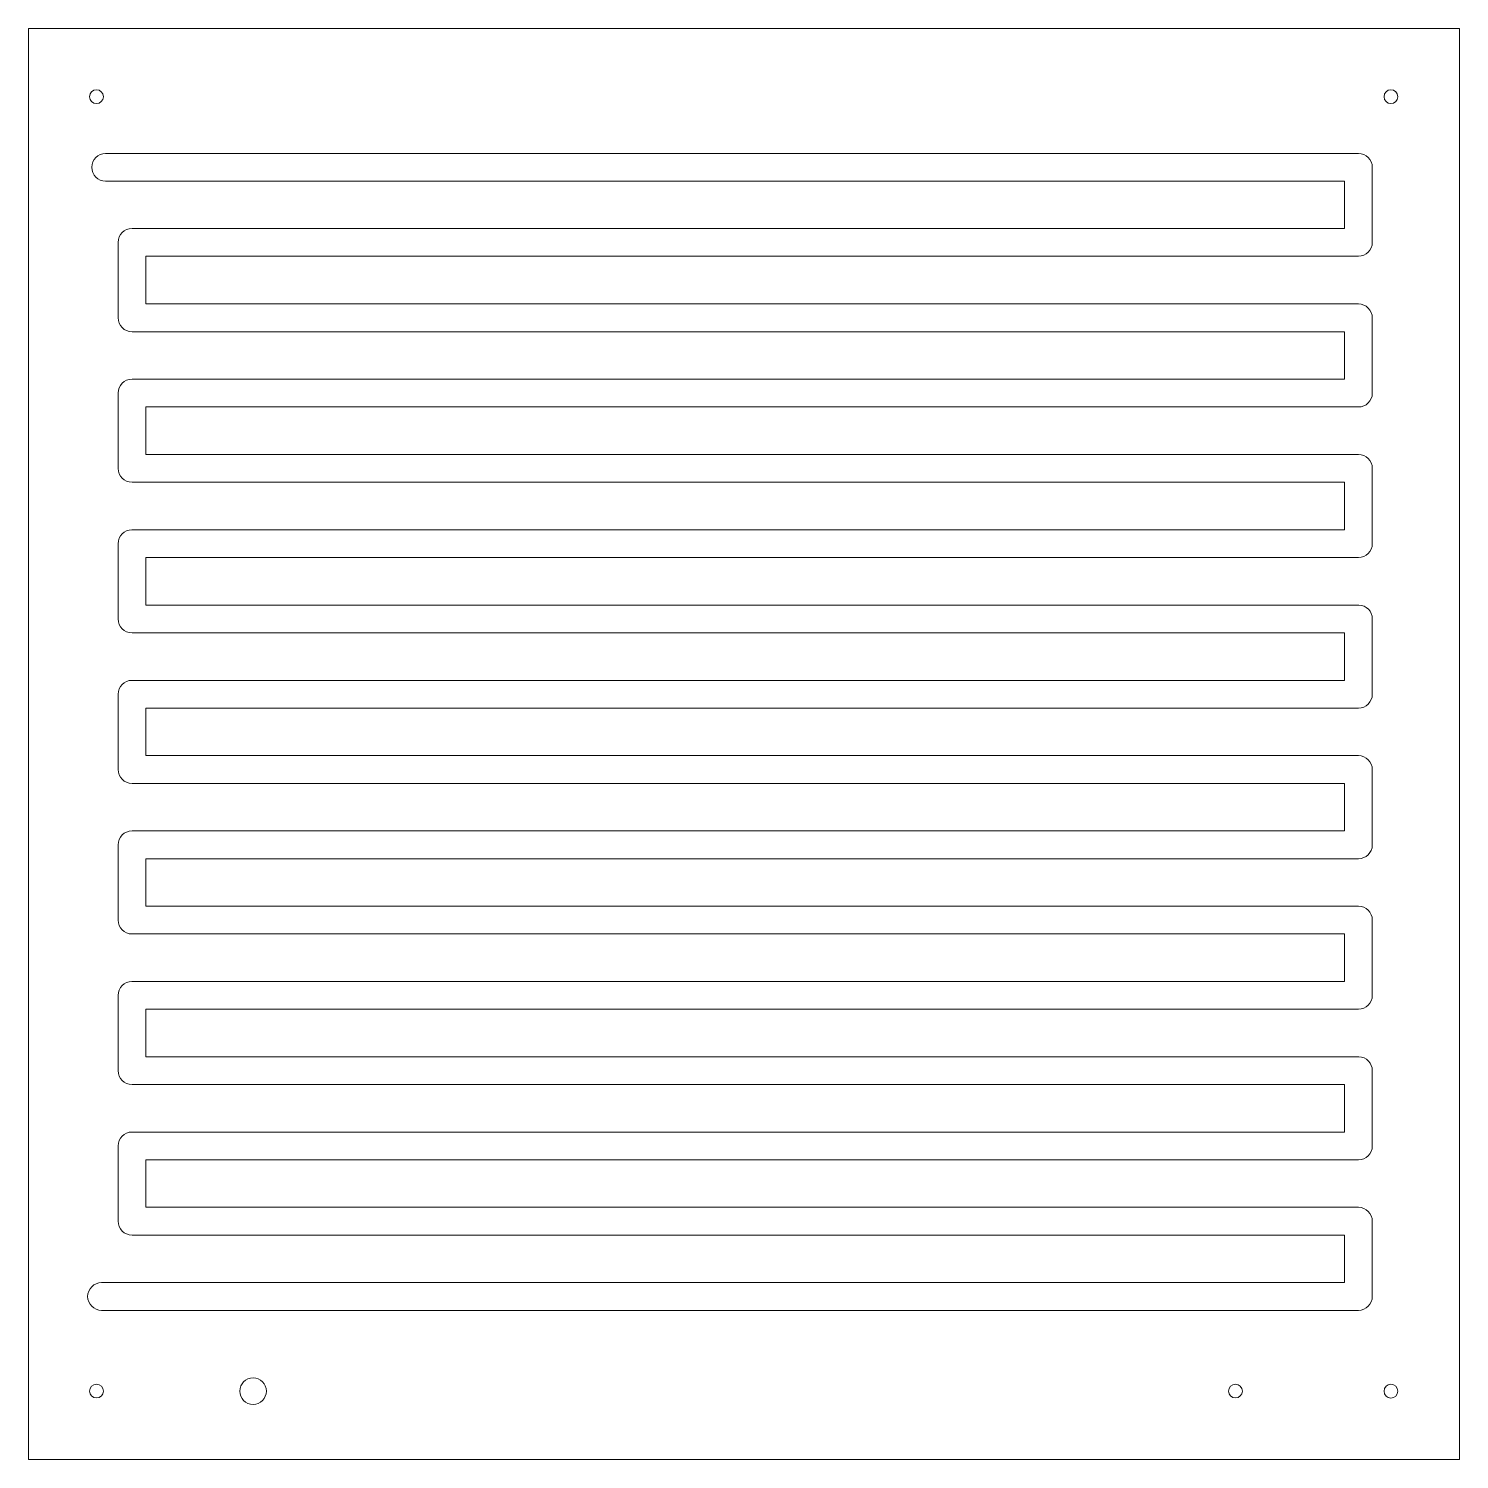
# Model space of a CAD drawing. Header units: millimetres. Extents: x 304 to 923, y -619 to 0.
import ezdxf

# ---------------------------------------------------------------- set-up
doc = ezdxf.new("R2010")
doc.units = ezdxf.units.MM
doc.header["$MEASUREMENT"] = 0
doc.layers.add('Layer 1', color=7, linetype='Continuous', lineweight=0)

# ---------------------------------------------------------------- blocks, each defined once
blk = doc.blocks.new('Block_0')
at = {"layer": 'Layer 1', "color": 18, "lineweight": 9, "true_color": 0x000000}
blk.add_lwpolyline([(923.14, -619.09), (304.14, -619.09), (304.14, -0.09), (923.14, -0.09)], close=True, dxfattribs=at)
for centre, radius in [((333.47, -29.53), 3), ((893.53, -29.53), 3), ((333.53, -589.53), 3), ((401.24, -589.55), 5.75), ((826.24, -589.53), 3), ((893.53, -589.55), 3)]:
    blk.add_circle(centre, radius, dxfattribs=at)
blk.add_open_spline([(879.46, -54.07), (879.46, -54.07), (879.46, -54.07), (879.46, -54.07), (879.46, -54.07), (337.47, -54.07), (337.47, -54.07), (334.16, -54.07), (331.46, -56.76), (331.46, -60.07), (331.46, -63.39), (334.16, -66.08), (337.47, -66.08), (337.47, -66.08), (873.45, -66.08), (873.45, -66.08), (873.45, -66.08), (873.45, -86.55), (873.45, -86.55), (873.45, -86.55), (348.89, -86.55), (348.89, -86.55), (345.57, -86.55), (342.87, -89.24), (342.87, -92.55), (342.87, -92.55), (342.87, -125.03), (342.87, -125.03), (342.87, -125.06), (342.88, -125.09), (342.88, -125.12), (342.88, -125.16), (342.87, -125.18), (342.87, -125.21), (342.87, -128.52), (345.57, -131.22), (348.89, -131.22), (348.89, -131.22), (873.45, -131.22), (873.45, -131.22), (873.45, -131.22), (873.45, -151.78), (873.45, -151.78), (873.45, -151.78), (348.89, -151.78), (348.89, -151.78), (345.57, -151.78), (342.87, -154.47), (342.87, -157.78), (342.87, -157.78), (342.87, -190.35), (342.87, -190.35), (342.87, -193.66), (345.57, -196.36), (348.89, -196.36), (348.89, -196.36), (873.45, -196.36), (873.45, -196.36), (873.45, -196.36), (873.45, -216.91), (873.45, -216.91), (873.45, -216.91), (349, -216.91), (349, -216.91), (349, -216.91), (348.89, -216.91), (348.89, -216.91), (348.89, -216.91), (348.82, -216.91), (348.82, -216.91), (348.82, -216.91), (348.82, -216.91), (348.82, -216.91), (345.53, -216.95), (342.87, -219.63), (342.87, -222.92), (342.87, -222.92), (342.87, -255.49), (342.87, -255.49), (342.87, -258.8), (345.57, -261.5), (348.89, -261.5), (348.89, -261.5), (873.45, -261.5), (873.45, -261.5), (873.45, -261.5), (873.45, -282.05), (873.45, -282.05), (873.45, -282.05), (348.89, -282.05), (348.89, -282.05), (345.57, -282.05), (342.87, -284.75), (342.87, -288.06), (342.87, -288.06), (342.87, -320.63), (342.87, -320.63), (342.87, -323.94), (345.57, -326.63), (348.89, -326.63), (348.89, -326.63), (873.45, -326.63), (873.45, -326.63), (873.45, -326.63), (873.45, -347.19), (873.45, -347.19), (873.45, -347.19), (348.89, -347.19), (348.89, -347.19), (345.57, -347.19), (342.87, -349.89), (342.87, -353.2), (342.87, -353.2), (342.87, -385.77), (342.87, -385.77), (342.87, -389.08), (345.57, -391.77), (348.89, -391.77), (348.89, -391.77), (873.45, -391.77), (873.45, -391.77), (873.45, -391.77), (873.45, -412.33), (873.45, -412.33), (873.45, -412.33), (349, -412.33), (349, -412.33), (349, -412.33), (348.89, -412.33), (348.89, -412.33), (348.89, -412.33), (348.82, -412.33), (348.82, -412.33), (348.82, -412.33), (348.82, -412.33), (348.82, -412.33), (345.53, -412.37), (342.87, -415.05), (342.87, -418.34), (342.87, -418.34), (342.87, -450.91), (342.87, -450.91), (342.87, -454.22), (345.57, -456.91), (348.89, -456.91), (348.89, -456.91), (873.45, -456.91), (873.45, -456.91), (873.45, -456.91), (873.45, -477.47), (873.45, -477.47), (873.45, -477.47), (348.89, -477.47), (348.89, -477.47), (345.57, -477.47), (342.87, -480.16), (342.87, -483.47), (342.87, -483.47), (342.87, -516.04), (342.87, -516.04), (342.87, -519.36), (345.57, -522.05), (348.89, -522.05), (348.89, -522.05), (873.45, -522.05), (873.45, -522.05), (873.45, -522.05), (873.45, -542.61), (873.45, -542.61), (873.45, -542.61), (335.71, -542.61), (335.71, -542.61), (332.39, -542.61), (329.69, -545.3), (329.69, -548.61), (329.69, -551.92), (332.39, -554.62), (335.71, -554.62), (335.71, -554.62), (879.46, -554.62), (879.46, -554.62), (882.78, -554.62), (885.48, -551.92), (885.48, -548.61), (885.48, -548.6), (885.48, -548.58), (885.48, -548.57), (885.48, -548.55), (885.48, -548.54), (885.48, -548.52), (885.48, -548.52), (885.48, -516.04), (885.48, -516.04), (885.48, -512.73), (882.78, -510.04), (879.46, -510.04), (879.46, -510.04), (354.91, -510.04), (354.91, -510.04), (354.91, -510.04), (354.91, -489.48), (354.91, -489.48), (354.91, -489.48), (879.46, -489.48), (879.46, -489.48), (882.75, -489.48), (885.43, -486.84), (885.48, -483.57), (885.48, -483.57), (885.48, -483.57), (885.48, -483.57), (885.48, -483.57), (885.48, -483.47), (885.48, -483.47), (885.48, -483.47), (885.48, -450.91), (885.48, -450.91), (885.48, -447.67), (882.91, -445.02), (879.69, -444.9), (879.69, -444.9), (879.68, -444.9), (879.68, -444.9), (879.68, -444.9), (879.46, -444.9), (879.46, -444.9), (879.46, -444.9), (354.91, -444.9), (354.91, -444.9), (354.91, -444.9), (354.91, -424.34), (354.91, -424.34), (354.91, -424.34), (879.46, -424.34), (879.46, -424.34), (882.75, -424.34), (885.44, -421.69), (885.48, -418.42), (885.48, -418.42), (885.48, -418.42), (885.48, -418.42), (885.48, -418.42), (885.48, -418.34), (885.48, -418.34), (885.48, -418.34), (885.48, -385.77), (885.48, -385.77), (885.48, -382.45), (882.78, -379.76), (879.46, -379.76), (879.46, -379.76), (354.91, -379.76), (354.91, -379.76), (354.91, -379.76), (354.91, -359.2), (354.91, -359.2), (354.91, -359.2), (879.46, -359.2), (879.46, -359.2), (882.75, -359.2), (885.43, -356.56), (885.48, -353.29), (885.48, -353.29), (885.48, -353.29), (885.48, -353.29), (885.48, -353.29), (885.48, -353.2), (885.48, -353.2), (885.48, -353.2), (885.48, -320.63), (885.48, -320.63), (885.48, -317.32), (882.78, -314.62), (879.46, -314.62), (879.46, -314.62), (354.91, -314.62), (354.91, -314.62), (354.91, -314.62), (354.91, -294.07), (354.91, -294.07), (354.91, -294.07), (879.46, -294.07), (879.46, -294.07), (882.78, -294.07), (885.48, -291.37), (885.48, -288.06), (885.48, -288.04), (885.48, -288.03), (885.48, -288.01), (885.48, -288), (885.48, -287.98), (885.48, -287.97), (885.48, -287.97), (885.48, -255.49), (885.48, -255.49), (885.48, -252.22), (882.85, -249.55), (879.58, -249.48), (879.58, -249.48), (879.58, -249.48), (879.58, -249.48), (879.58, -249.48), (879.46, -249.48), (879.46, -249.48), (879.46, -249.48), (354.91, -249.48), (354.91, -249.48), (354.91, -249.48), (354.91, -228.93), (354.91, -228.93), (354.91, -228.93), (879.46, -228.93), (879.46, -228.93), (882.76, -228.93), (885.44, -226.28), (885.48, -223), (885.48, -223), (885.48, -223), (885.48, -223), (885.48, -223), (885.48, -222.92), (885.48, -222.92), (885.48, -222.92), (885.48, -190.35), (885.48, -190.35), (885.48, -187.04), (882.78, -184.35), (879.46, -184.35), (879.46, -184.35), (354.91, -184.35), (354.91, -184.35), (354.91, -184.35), (354.91, -163.79), (354.91, -163.79), (354.91, -163.79), (879.46, -163.79), (879.46, -163.79), (881.07, -163.79), (882.58, -163.16), (883.72, -162.03), (884.83, -160.92), (885.46, -159.45), (885.48, -157.88), (885.48, -157.88), (885.48, -157.88), (885.48, -157.88), (885.48, -157.88), (885.48, -157.78), (885.48, -157.78), (885.48, -157.78), (885.48, -125.21), (885.48, -125.21), (885.48, -121.9), (882.78, -119.21), (879.46, -119.21), (879.46, -119.21), (354.91, -119.21), (354.91, -119.21), (354.91, -119.21), (354.91, -98.56), (354.91, -98.56), (354.91, -98.56), (879.46, -98.56), (879.46, -98.56), (882.78, -98.56), (885.48, -95.87), (885.48, -92.55), (885.48, -92.55), (885.48, -60.07), (885.48, -60.07), (885.48, -56.76), (882.78, -54.07), (879.46, -54.07), (879.46, -54.07), (879.46, -54.07), (879.46, -54.07)], degree=3, knots=[0, 0, 0, 0, 1, 1, 1, 2, 2, 2, 3, 3, 3, 4, 4, 4, 5, 5, 5, 6, 6, 6, 7, 7, 7, 8, 8, 8, 9, 9, 9, 10, 10, 10, 11, 11, 11, 12, 12, 12, 13, 13, 13, 14, 14, 14, 15, 15, 15, 16, 16, 16, 17, 17, 17, 18, 18, 18, 19, 19, 19, 20, 20, 20, 21, 21, 21, 22, 22, 22, 23, 23, 23, 24, 24, 24, 25, 25, 25, 26, 26, 26, 27, 27, 27, 28, 28, 28, 29, 29, 29, 30, 30, 30, 31, 31, 31, 32, 32, 32, 33, 33, 33, 34, 34, 34, 35, 35, 35, 36, 36, 36, 37, 37, 37, 38, 38, 38, 39, 39, 39, 40, 40, 40, 41, 41, 41, 42, 42, 42, 43, 43, 43, 44, 44, 44, 45, 45, 45, 46, 46, 46, 47, 47, 47, 48, 48, 48, 49, 49, 49, 50, 50, 50, 51, 51, 51, 52, 52, 52, 53, 53, 53, 54, 54, 54, 55, 55, 55, 56, 56, 56, 57, 57, 57, 58, 58, 58, 59, 59, 59, 60, 60, 60, 61, 61, 61, 62, 62, 62, 63, 63, 63, 64, 64, 64, 65, 65, 65, 66, 66, 66, 67, 67, 67, 68, 68, 68, 69, 69, 69, 70, 70, 70, 71, 71, 71, 72, 72, 72, 73, 73, 73, 74, 74, 74, 75, 75, 75, 76, 76, 76, 77, 77, 77, 78, 78, 78, 79, 79, 79, 80, 80, 80, 81, 81, 81, 82, 82, 82, 83, 83, 83, 84, 84, 84, 85, 85, 85, 86, 86, 86, 87, 87, 87, 88, 88, 88, 89, 89, 89, 90, 90, 90, 91, 91, 91, 92, 92, 92, 93, 93, 93, 94, 94, 94, 95, 95, 95, 96, 96, 96, 97, 97, 97, 98, 98, 98, 99, 99, 99, 100, 100, 100, 101, 101, 101, 102, 102, 102, 103, 103, 103, 104, 104, 104, 105, 105, 105, 106, 106, 106, 107, 107, 107, 108, 108, 108, 109, 109, 109, 110, 110, 110, 111, 111, 111, 112, 112, 112, 113, 113, 113, 114, 114, 114, 115, 115, 115, 116, 116, 116, 117, 117, 117, 118, 118, 118, 119, 119, 119, 120, 120, 120, 121, 121, 121, 122, 122, 122, 123, 123, 123, 124, 124, 124, 125, 125, 125, 125], dxfattribs=at)

msp = doc.modelspace()

# ---------------------------------------------------------------- block references
at = {"layer": 'Layer 1'}
msp.add_blockref('Block_0', (0, 0), dxfattribs=at)

doc.saveas('drawing.dxf')
